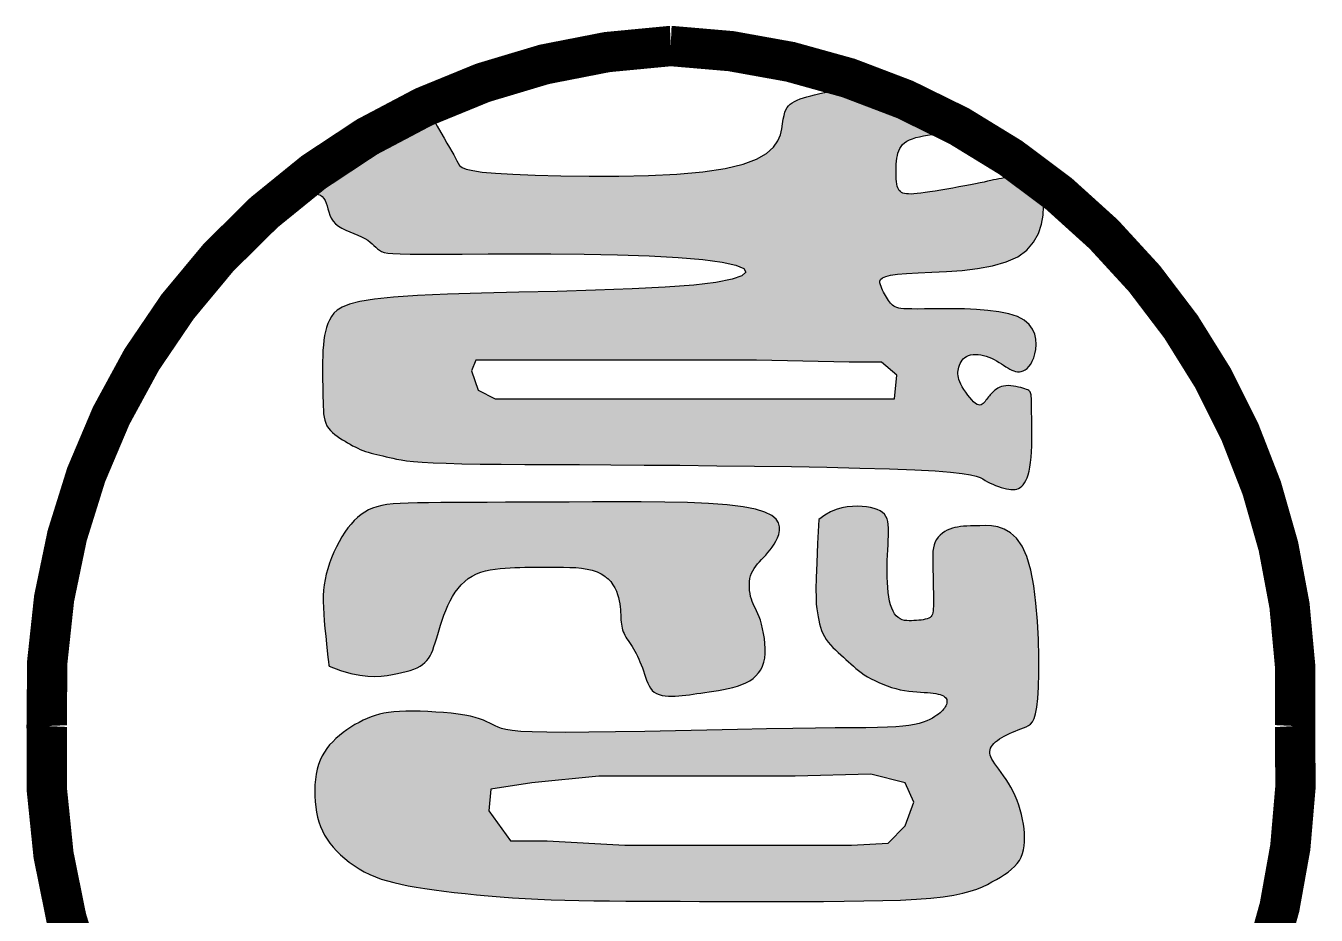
# Model space of a CAD drawing. Header units: millimetres. Extents: x 381 to 2337, y -50 to 586.
# Drawn here: x 989.25 to 996.06, y 2.46 to 7.16 of the extents above; entities that cross this region are included whole.
import ezdxf

# ---------------------------------------------------------------- set-up
doc = ezdxf.new("R2010")
doc.units = ezdxf.units.MM
doc.header["$LTSCALE"] = 10

# ---------------------------------------------------------------- blocks, each defined once
blk = doc.blocks.new('2')
h = blk.add_hatch(color=256)
h.paths.add_polyline_path([(0.3961, -1.1949), (0.3758, -1.214), (0.3235, -1.2324), (0.2387, -1.2491), (0.1209, -1.2635), (-0.0292, -1.2749), (-0.2048, -1.2837), (-0.3978, -1.2906), (-0.5999, -1.2962), (-0.8031, -1.3012), (-0.9992, -1.3062), (-1.1801, -1.3119), (-1.3376, -1.3188), (-1.4654, -1.3276), (-1.5655, -1.3382), (-1.6416, -1.3504), (-1.6973, -1.3641), (-1.7365, -1.379), (-1.7629, -1.395), (-1.7802, -1.4119), (-1.7923, -1.4295), (-1.8022, -1.4478), (-1.8107, -1.4668), (-1.8178, -1.4867), (-1.8237, -1.5078), (-1.8285, -1.5303), (-1.8322, -1.5542), (-1.8351, -1.5799), (-1.8372, -1.6075), (-1.8385, -1.637), (-1.8393, -1.6681), (-1.8395, -1.7001), (-1.8394, -1.7325), (-1.839, -1.7647), (-1.8384, -1.7961), (-1.8378, -1.8261), (-1.8372, -1.8542), (-1.8366, -1.8799), (-1.836, -1.9033), (-1.835, -1.9245), (-1.8334, -1.9438), (-1.8309, -1.9614), (-1.8274, -1.9775), (-1.8225, -1.9923), (-1.816, -2.006), (-1.8078, -2.0187), (-1.798, -2.0306), (-1.7869, -2.0417), (-1.7747, -2.0521), (-1.7617, -2.062), (-1.7482, -2.0712), (-1.7344, -2.08), (-1.7206, -2.0884), (-1.707, -2.0965), (-1.6935, -2.1042), (-1.6802, -2.1116), (-1.6669, -2.1185), (-1.6535, -2.1251), (-1.64, -2.1312), (-1.6263, -2.1368), (-1.6123, -2.142), (-1.5979, -2.1467), (-1.5832, -2.151), (-1.5681, -2.1549), (-1.5526, -2.1587), (-1.5367, -2.1623), (-1.5204, -2.166), (-1.5037, -2.1697), (-1.4865, -2.1736), (-1.4687, -2.1778), (-1.4487, -2.1821), (-1.4248, -2.1865), (-1.3952, -2.1908), (-1.3584, -2.1949), (-1.3124, -2.1987), (-1.2557, -2.202), (-1.1865, -2.2048), (-1.1033, -2.2069), (-1.0061, -2.2084), (-0.8951, -2.2096), (-0.7706, -2.2104), (-0.6326, -2.2111), (-0.4815, -2.2118), (-0.3175, -2.2126), (-0.1408, -2.2137), (0.0476, -2.2152), (0.2434, -2.2172), (0.4416, -2.2196), (0.6369, -2.2224), (0.8244, -2.2258), (0.9989, -2.2298), (1.1554, -2.2343), (1.2888, -2.2395), (1.3954, -2.2452), (1.4775, -2.2515), (1.5388, -2.2583), (1.5828, -2.2653), (1.6133, -2.2726), (1.634, -2.28), (1.6485, -2.2874), (1.6606, -2.2948), (1.6731, -2.302), (1.6866, -2.3089), (1.7008, -2.3154), (1.7153, -2.3215), (1.73, -2.327), (1.7445, -2.3319), (1.7587, -2.3361), (1.7722, -2.3394), (1.7849, -2.3419), (1.7967, -2.3433), (1.8077, -2.3437), (1.8181, -2.3428), (1.8278, -2.3407), (1.8369, -2.3373), (1.8455, -2.3323), (1.8537, -2.3258), (1.8616, -2.3177), (1.8689, -2.3078), (1.8758, -2.2959), (1.8822, -2.2818), (1.8879, -2.2653), (1.8929, -2.2464), (1.8971, -2.2248), (1.9005, -2.2003), (1.9031, -2.173), (1.9048, -2.1433), (1.906, -2.1123), (1.9066, -2.0805), (1.9068, -2.0488), (1.9067, -2.0181), (1.9064, -1.989), (1.9061, -1.9623), (1.9058, -1.9387), (1.9056, -1.9181), (1.9053, -1.9003), (1.905, -1.8849), (1.9047, -1.8718), (1.9042, -1.8607), (1.9035, -1.8514), (1.9026, -1.8436), (1.9014, -1.8371), (1.8998, -1.8317), (1.8975, -1.8271), (1.8944, -1.8233), (1.8903, -1.8199), (1.885, -1.8169), (1.8783, -1.814), (1.87, -1.811), (1.86, -1.8079), (1.8485, -1.8047), (1.836, -1.8016), (1.8228, -1.7988), (1.8092, -1.7966), (1.7955, -1.795), (1.7822, -1.7943), (1.7695, -1.7947), (1.7578, -1.7964), (1.747, -1.7991), (1.7371, -1.8028), (1.7281, -1.8073), (1.7198, -1.8124), (1.7122, -1.818), (1.7053, -1.824), (1.6989, -1.83), (1.693, -1.8362), (1.6876, -1.8422), (1.6825, -1.8483), (1.6777, -1.8543), (1.673, -1.8603), (1.6685, -1.8661), (1.664, -1.8719), (1.6595, -1.8776), (1.6548, -1.883), (1.6499, -1.888), (1.6447, -1.8922), (1.639, -1.8952), (1.6327, -1.8967), (1.6257, -1.8963), (1.6179, -1.8936), (1.6093, -1.8884), (1.5996, -1.8804), (1.5893, -1.87), (1.5787, -1.8578), (1.568, -1.8441), (1.5577, -1.8297), (1.548, -1.8149), (1.5392, -1.8004), (1.5319, -1.7866), (1.526, -1.774), (1.5217, -1.7624), (1.5188, -1.7518), (1.5171, -1.7418), (1.5165, -1.7324), (1.5168, -1.7232), (1.5179, -1.7142), (1.5196, -1.7051), (1.5219, -1.6959), (1.5249, -1.6866), (1.5285, -1.6774), (1.533, -1.6685), (1.5385, -1.6601), (1.545, -1.6525), (1.5527, -1.6457), (1.5617, -1.64), (1.5721, -1.6355), (1.5836, -1.6323), (1.5961, -1.6304), (1.6094, -1.6296), (1.6233, -1.6301), (1.6375, -1.6318), (1.6519, -1.6346), (1.6663, -1.6386), (1.6804, -1.6437), (1.6943, -1.6498), (1.7078, -1.6566), (1.7209, -1.6639), (1.7337, -1.6715), (1.7461, -1.6793), (1.758, -1.6869), (1.7695, -1.6943), (1.7805, -1.7011), (1.791, -1.7073), (1.8012, -1.7126), (1.8112, -1.7169), (1.8211, -1.7199), (1.831, -1.7216), (1.8409, -1.7217), (1.851, -1.7201), (1.8612, -1.7166), (1.8716, -1.711), (1.8817, -1.7032), (1.8915, -1.6931), (1.9008, -1.6805), (1.9092, -1.6653), (1.9167, -1.6473), (1.9229, -1.6264), (1.9277, -1.6026), (1.9299, -1.5768), (1.9286, -1.5497), (1.9226, -1.5224), (1.9109, -1.4958), (1.8924, -1.4708), (1.866, -1.4484), (1.8306, -1.4296), (1.7857, -1.4149), (1.7331, -1.4041), (1.675, -1.3966), (1.6137, -1.3919), (1.5515, -1.3893), (1.4907, -1.3883), (1.4336, -1.3884), (1.3825, -1.3888), (1.3391, -1.3893), (1.3032, -1.3895), (1.2737, -1.3894), (1.2499, -1.389), (1.2309, -1.3881), (1.2158, -1.3867), (1.2037, -1.3847), (1.1937, -1.382), (1.1852, -1.3786), (1.1777, -1.3745), (1.1711, -1.3696), (1.1652, -1.3641), (1.1598, -1.3579), (1.1548, -1.3511), (1.1498, -1.3438), (1.1449, -1.3359), (1.1397, -1.3275), (1.1343, -1.3187), (1.129, -1.3095), (1.1238, -1.3001), (1.1189, -1.2905), (1.1143, -1.2807), (1.1102, -1.2709), (1.1068, -1.2612), (1.1044, -1.2516), (1.1044, -1.2423), (1.1084, -1.2335), (1.118, -1.2252), (1.1349, -1.2178), (1.1607, -1.2112), (1.1969, -1.2057), (1.2453, -1.2015), (1.3066, -1.1984), (1.3782, -1.1955), (1.4567, -1.1916), (1.5386, -1.1854), (1.6206, -1.1757), (1.6991, -1.1612), (1.7707, -1.1408), (1.832, -1.1132), (1.8803, -1.0778), (1.9164, -1.0361), (1.9418, -0.9901), (1.9579, -0.9419), (1.9662, -0.8935), (1.9683, -0.8471), (1.9656, -0.8047), (1.9596, -0.7684), (1.9516, -0.7398), (1.9421, -0.7182), (1.9311, -0.7029), (1.919, -0.6927), (1.906, -0.6868), (1.8922, -0.684), (1.8779, -0.6835), (1.8632, -0.6843), (1.8484, -0.6854), (1.8335, -0.6868), (1.8186, -0.6884), (1.8038, -0.6902), (1.7891, -0.6922), (1.7746, -0.6944), (1.7603, -0.6967), (1.7464, -0.6992), (1.7328, -0.7018), (1.7191, -0.7046), (1.7048, -0.7076), (1.6895, -0.7109), (1.6728, -0.7145), (1.6542, -0.7185), (1.6331, -0.7229), (1.6093, -0.7277), (1.5823, -0.733), (1.5528, -0.7387), (1.5216, -0.7445), (1.4894, -0.7504), (1.4572, -0.7562), (1.4256, -0.7617), (1.3954, -0.7667), (1.3675, -0.7711), (1.3426, -0.7748), (1.3204, -0.7778), (1.3009, -0.7799), (1.2837, -0.7813), (1.2687, -0.782), (1.2556, -0.7818), (1.2443, -0.7809), (1.2345, -0.7793), (1.2259, -0.7769), (1.2186, -0.7735), (1.2123, -0.7692), (1.207, -0.7638), (1.2026, -0.7572), (1.199, -0.7493), (1.196, -0.74), (1.1937, -0.7291), (1.192, -0.7166), (1.1907, -0.7027), (1.1898, -0.6878), (1.1895, -0.6722), (1.1896, -0.6561), (1.1901, -0.6399), (1.191, -0.6238), (1.1924, -0.6082), (1.1941, -0.5933), (1.1965, -0.5792), (1.1996, -0.5659), (1.2038, -0.5534), (1.2091, -0.5417), (1.2159, -0.5309), (1.2243, -0.5209), (1.2345, -0.5118), (1.2467, -0.5036), (1.2608, -0.4963), (1.2767, -0.4897), (1.2942, -0.484), (1.3133, -0.479), (1.3338, -0.4748), (1.3555, -0.4713), (1.3784, -0.4684), (1.4023, -0.4662), (1.4273, -0.4649), (1.4533, -0.4646), (1.4804, -0.4655), (1.5086, -0.4679), (1.5379, -0.472), (1.5682, -0.478), (1.5998, -0.4861), (1.6326, -0.4965), (1.6675, -0.5097), (1.6797, -0.515, 0.049389), (1.0725, -0.2161), (1.0507, -0.2182), (1.0097, -0.2212), (0.9721, -0.2242), (0.9378, -0.2274), (0.9064, -0.231), (0.8776, -0.2348), (0.8511, -0.2389), (0.8263, -0.2432), (0.803, -0.2477), (0.7808, -0.2525), (0.7594, -0.2575), (0.7389, -0.2627), (0.7193, -0.2681), (0.7009, -0.2739), (0.6838, -0.2799), (0.6682, -0.2862), (0.6541, -0.2929), (0.6417, -0.2999), (0.6311, -0.3073), (0.6222, -0.3156), (0.6147, -0.3252), (0.6084, -0.3366), (0.603, -0.3504), (0.5984, -0.367), (0.5943, -0.3869), (0.5905, -0.4107), (0.5863, -0.4384), (0.5789, -0.4692), (0.5651, -0.5017), (0.5417, -0.5348), (0.5055, -0.5671), (0.4533, -0.5975), (0.3817, -0.6246), (0.2876, -0.6472), (0.1694, -0.6644), (0.0319, -0.6764), (-0.1183, -0.684), (-0.2748, -0.6878), (-0.4311, -0.6884), (-0.5807, -0.6865), (-0.7171, -0.6828), (-0.8338, -0.6778), (-0.926, -0.6721), (-0.9954, -0.6657), (-1.0457, -0.6586), (-1.0802, -0.6505), (-1.1024, -0.6413), (-1.1158, -0.6311), (-1.1238, -0.6195), (-1.13, -0.6065), (-1.1371, -0.592), (-1.1459, -0.5757), (-1.1564, -0.5574), (-1.1685, -0.5366), (-1.1823, -0.5132), (-1.1978, -0.4869), (-1.2151, -0.4573), (-1.2342, -0.4243), (-1.2548, -0.3874), (-1.2759, -0.3463), (-1.2896, -0.315, 0.081102), (-2.2134, -0.9395), (-2.1683, -0.913), (-2.1176, -0.8834), (-2.0737, -0.8581), (-2.0359, -0.837), (-2.0033, -0.8198), (-1.9752, -0.806), (-1.9508, -0.7955), (-1.9291, -0.788), (-1.9097, -0.7831), (-1.8922, -0.7808), (-1.8766, -0.7811), (-1.8629, -0.7837), (-1.8509, -0.7886), (-1.8407, -0.7957), (-1.8321, -0.805), (-1.8252, -0.8164), (-1.8197, -0.8296), (-1.8151, -0.8444), (-1.8108, -0.8602), (-1.8061, -0.8766), (-1.8005, -0.8931), (-1.7932, -0.9093), (-1.7837, -0.9248), (-1.7713, -0.939), (-1.7557, -0.9517), (-1.7374, -0.9629), (-1.7171, -0.9731), (-1.6958, -0.9824), (-1.6742, -0.9911), (-1.6531, -0.9996), (-1.6334, -1.008), (-1.6158, -1.0168), (-1.6009, -1.026), (-1.5883, -1.0355), (-1.5775, -1.0451), (-1.5677, -1.0545), (-1.5585, -1.0635), (-1.5491, -1.0719), (-1.539, -1.0793), (-1.5275, -1.0856), (-1.5137, -1.0905), (-1.4948, -1.0942), (-1.4678, -1.0968), (-1.4295, -1.0985), (-1.377, -1.0994), (-1.3071, -1.0996), (-1.2167, -1.0995), (-1.1027, -1.099), (-0.9638, -1.0985), (-0.8052, -1.0982), (-0.6339, -1.0987), (-0.4569, -1.1003), (-0.2812, -1.1036), (-0.1137, -1.1089), (0.0386, -1.1167), (0.1687, -1.1274), (0.2707, -1.1413), (0.343, -1.1577), (0.385, -1.1759)])
h.paths.add_polyline_path([(0.9422, -1.6704), (1.1132, -1.6704), (1.193, -1.7388), (1.1816, -1.8641), (0.4293, -1.8641), (-0.5623, -1.8641), (-0.927, -1.8641), (-1.0182, -1.8186), (-1.0524, -1.716), (-1.0296, -1.659), (-0.7219, -1.659), (-0.0038, -1.659), (0.4521, -1.659)], flags=16)
h = blk.add_hatch(color=256)
h.paths.add_polyline_path([(1.4944, -4.4863), (1.5417, -4.4765), (1.5819, -4.4658), (1.6162, -4.4542), (1.6459, -4.442), (1.6722, -4.4294), (1.6964, -4.4166), (1.7194, -4.4038), (1.7414, -4.3908), (1.7621, -4.3776), (1.7814, -4.3639), (1.7991, -4.3497), (1.815, -4.3349), (1.8289, -4.3193), (1.8408, -4.3027), (1.8503, -4.2851), (1.8577, -4.2664), (1.8631, -4.2468), (1.8666, -4.2262), (1.8685, -4.2048), (1.8688, -4.1825), (1.8677, -4.1594), (1.8655, -4.1355), (1.8621, -4.111), (1.8576, -4.086), (1.8521, -4.0607), (1.8455, -4.0354), (1.8378, -4.0102), (1.8291, -3.9855), (1.8193, -3.9613), (1.8085, -3.938), (1.7966, -3.9158), (1.784, -3.8946), (1.771, -3.8746), (1.7579, -3.8557), (1.7451, -3.8379), (1.7228, -3.8076), (1.701, -3.7768), (1.6832, -3.7399), (1.6877, -3.7061), (1.7171, -3.6722), (1.7591, -3.6458), (1.7992, -3.6275), (1.8495, -3.6076), (1.8635, -3.6019), (1.8768, -3.5962), (1.8891, -3.5902), (1.9003, -3.5822), (1.9103, -3.5705), (1.9191, -3.553), (1.9267, -3.5278), (1.9329, -3.4931), (1.9379, -3.4469), (1.9414, -3.3873), (1.9435, -3.3133), (1.9437, -3.228), (1.9416, -3.1353), (1.9367, -3.039), (1.9286, -2.9432), (1.9169, -2.8518), (1.901, -2.7687), (1.8806, -2.6979), (1.8555, -2.6423), (1.8265, -2.6008), (1.7947, -2.5714), (1.7612, -2.5521), (1.7271, -2.5408), (1.6934, -2.5355), (1.6613, -2.5341), (1.6318, -2.5345), (1.6058, -2.5352), (1.5831, -2.5358), (1.5631, -2.5366), (1.5454, -2.5376), (1.5294, -2.5391), (1.5148, -2.5412), (1.5009, -2.5441), (1.4874, -2.5478), (1.4738, -2.5527), (1.4603, -2.5586), (1.4472, -2.5657), (1.4347, -2.574), (1.4231, -2.5835), (1.4126, -2.5943), (1.4036, -2.6065), (1.3962, -2.62), (1.3908, -2.635), (1.387, -2.6512), (1.3846, -2.6688), (1.3834, -2.6874), (1.3831, -2.7072), (1.3834, -2.7279), (1.3841, -2.7495), (1.3852, -2.7839), (1.3861, -2.8289), (1.3866, -2.8744), (1.3868, -2.9278), (1.3867, -2.978), (1.3818, -3.0154), (1.3427, -3.0303), (1.2891, -3.0364), (1.2436, -3.0367), (1.2028, -3.0262), (1.1736, -2.989), (1.1581, -2.9437), (1.1494, -2.8996), (1.1443, -2.8492), (1.1424, -2.793), (1.143, -2.7346), (1.1451, -2.6779), (1.1474, -2.6352), (1.1488, -2.6105), (1.1499, -2.5875), (1.1505, -2.5662), (1.1502, -2.5467), (1.1489, -2.5288), (1.1463, -2.5126), (1.1421, -2.4981), (1.136, -2.4852), (1.1278, -2.4739), (1.1175, -2.4641), (1.105, -2.4557), (1.0905, -2.4487), (1.0739, -2.443), (1.0552, -2.4386), (1.0344, -2.4352), (1.0116, -2.4329), (0.9867, -2.4318), (0.9602, -2.4322), (0.9322, -2.4348), (0.9032, -2.4402), (0.8734, -2.449), (0.8431, -2.4619), (0.8128, -2.4795), (0.7826, -2.5023), (0.7754, -2.6292), (0.7705, -2.7303), (0.7677, -2.8092), (0.7666, -2.8694), (0.767, -2.9145), (0.7686, -2.9481), (0.7711, -2.9738), (0.7741, -2.9951), (0.7775, -3.015), (0.7812, -3.0341), (0.7856, -3.0525), (0.7906, -3.0702), (0.7965, -3.0873), (0.8033, -3.1037), (0.8114, -3.1195), (0.8206, -3.1347), (0.8313, -3.1494), (0.8431, -3.1636), (0.8559, -3.1773), (0.8693, -3.1907), (0.8832, -3.2037), (0.8948, -3.2142), (0.9282, -3.2438), (0.9515, -3.2649), (0.9645, -3.2766), (0.9778, -3.288), (0.9917, -3.2993), (1.0063, -3.3105), (1.022, -3.3214), (1.0391, -3.3322), (1.0577, -3.3428), (1.0776, -3.353), (1.0986, -3.3628), (1.1205, -3.3721), (1.1431, -3.3806), (1.166, -3.3883), (1.189, -3.395), (1.212, -3.4006), (1.2346, -3.405), (1.2567, -3.4083), (1.2782, -3.4108), (1.2989, -3.4127), (1.3149, -3.4138), (1.3757, -3.4177), (1.4207, -3.4243), (1.4583, -3.4421), (1.4581, -3.4807), (1.4319, -3.517), (1.3934, -3.5443), (1.3514, -3.5666), (1.2998, -3.5826), (1.2428, -3.5929), (1.1878, -3.5973), (1.1441, -3.5993), (1.0921, -3.6006), (1.0301, -3.6014), (0.9561, -3.6021), (0.8684, -3.6028), (0.7649, -3.6039), (0.644, -3.6057), (0.5048, -3.6082), (0.3517, -3.6113), (0.1901, -3.6148), (0.0254, -3.6183), (-0.1369, -3.6215), (-0.2913, -3.6241), (-0.4324, -3.6259), (-0.5547, -3.6266), (-0.6542, -3.6259), (-0.7326, -3.6239), (-0.7927, -3.6208), (-0.8574, -3.6148), (-0.903, -3.6037), (-0.927, -3.5924), (-0.9414, -3.5851), (-0.9563, -3.5776), (-0.9723, -3.57), (-0.99, -3.5625), (-1.0099, -3.5551), (-1.0326, -3.548), (-1.0586, -3.5414), (-1.0885, -3.5354), (-1.1226, -3.5301), (-1.1602, -3.5255), (-1.2001, -3.5216), (-1.2414, -3.5186), (-1.2831, -3.5163), (-1.3241, -3.5148), (-1.3635, -3.5142), (-1.4001, -3.5145), (-1.4332, -3.5157), (-1.4631, -3.5178), (-1.4903, -3.5209), (-1.5152, -3.525), (-1.5385, -3.5301), (-1.5606, -3.5364), (-1.582, -3.5439), (-1.6033, -3.5525), (-1.6248, -3.5624), (-1.6465, -3.5734), (-1.6681, -3.5855), (-1.6895, -3.5986), (-1.7105, -3.6125), (-1.7307, -3.6273), (-1.7502, -3.6428), (-1.7686, -3.6589), (-1.7858, -3.6755), (-1.8017, -3.6929), (-1.8162, -3.7111), (-1.8294, -3.7303), (-1.8411, -3.7507), (-1.8514, -3.7724), (-1.8602, -3.7955), (-1.8674, -3.8203), (-1.873, -3.8467), (-1.8771, -3.8746), (-1.8796, -3.9034), (-1.8807, -3.9328), (-1.8803, -3.9624), (-1.8786, -3.9917), (-1.8755, -4.0205), (-1.8712, -4.0482), (-1.8656, -4.0746), (-1.8586, -4.0997), (-1.8502, -4.1237), (-1.8403, -4.1467), (-1.8288, -4.1689), (-1.8156, -4.1905), (-1.8006, -4.2116), (-1.7838, -4.2324), (-1.765, -4.2529), (-1.7444, -4.2731), (-1.7221, -4.2928), (-1.6983, -4.3117), (-1.673, -4.3297), (-1.6465, -4.3467), (-1.6188, -4.3624), (-1.59, -4.3767), (-1.5603, -4.3895), (-1.5294, -4.4009), (-1.4969, -4.411), (-1.4625, -4.4202), (-1.4259, -4.4285), (-1.3867, -4.4363), (-1.3447, -4.4437), (-1.2994, -4.4508), (-1.2506, -4.4579), (-1.1986, -4.4649), (-1.1437, -4.4718), (-1.0861, -4.4783), (-1.0263, -4.4846), (-0.9644, -4.4903), (-0.9008, -4.4956), (-0.8359, -4.5002), (-0.7697, -4.5041), (-0.702, -4.5074), (-0.6323, -4.5101), (-0.5602, -4.5123), (-0.4851, -4.514), (-0.4066, -4.5154), (-0.3242, -4.5165), (-0.2375, -4.5173), (-0.1461, -4.5179), (-0.0504, -4.5184), (0.049, -4.5187), (0.1517, -4.5189), (0.2572, -4.5191), (0.3649, -4.5191), (0.4744, -4.5192), (0.5851, -4.5192), (0.6963, -4.5191), (0.8068, -4.5189), (0.9152, -4.5183), (1.0199, -4.517), (1.1195, -4.515), (1.2126, -4.512), (1.2977, -4.5077), (1.3734, -4.5021), (1.4387, -4.4949)])
h.paths.add_polyline_path([(1.2386, -4.1204), (1.1474, -4.2115), (0.9536, -4.2229), (0.3495, -4.2229), (-0.2432, -4.2229), (-0.6535, -4.2001), (-0.8473, -4.2001), (-0.9612, -4.0406), (-0.9498, -3.9266), (-0.7333, -3.8925), (-0.3799, -3.8583), (0.6573, -3.8583), (1.0562, -3.8469), (1.2386, -3.8925), (1.2842, -3.995)], flags=16)
blk.add_hatch(color=256).paths.add_polyline_path([(0.4901, -2.7017), (0.5016, -2.6893), (0.5133, -2.6763), (0.5247, -2.6625), (0.5357, -2.648), (0.546, -2.6326), (0.5553, -2.6162), (0.5633, -2.5987), (0.5699, -2.5801), (0.5743, -2.5604), (0.575, -2.5399), (0.5697, -2.5193), (0.5563, -2.4992), (0.533, -2.48), (0.4975, -2.4623), (0.4478, -2.4468), (0.3818, -2.4339), (0.2984, -2.424), (0.1997, -2.4169), (0.0889, -2.4122), (-0.0309, -2.4094), (-0.1565, -2.4082), (-0.285, -2.408), (-0.413, -2.4085), (-0.5376, -2.4092), (-0.6561, -2.4098), (-0.7677, -2.4103), (-0.8723, -2.4107), (-0.9696, -2.4111), (-1.0592, -2.4115), (-1.1411, -2.4119), (-1.2149, -2.4124), (-1.2804, -2.413), (-1.3375, -2.4138), (-1.387, -2.415), (-1.4298, -2.4168), (-1.4668, -2.4194), (-1.4989, -2.423), (-1.527, -2.4277), (-1.552, -2.4338), (-1.5748, -2.4415), (-1.5963, -2.4509), (-1.6166, -2.4622), (-1.636, -2.4752), (-1.6544, -2.4902), (-1.672, -2.5069), (-1.6889, -2.5256), (-1.7052, -2.5462), (-1.7211, -2.5687), (-1.7366, -2.5932), (-1.7515, -2.6192), (-1.7657, -2.6466), (-1.779, -2.6748), (-1.7913, -2.7038), (-1.8023, -2.733), (-1.8119, -2.7621), (-1.8199, -2.7909), (-1.8261, -2.8191), (-1.8307, -2.8471), (-1.8338, -2.8754), (-1.8354, -2.9044), (-1.8358, -2.9347), (-1.835, -2.9667), (-1.8331, -3.0009), (-1.8303, -3.0378), (-1.8268, -3.0776), (-1.8227, -3.1185), (-1.8185, -3.1586), (-1.8143, -3.1959), (-1.8105, -3.2284), (-1.8075, -3.2542), (-1.8054, -3.271), (-1.8047, -3.2771), (-1.7442, -3.2992), (-1.6905, -3.3147), (-1.6428, -3.3245), (-1.6005, -3.3296), (-1.5628, -3.3309), (-1.529, -3.3292), (-1.4984, -3.3255), (-1.4703, -3.3208), (-1.4442, -3.3157), (-1.4198, -3.3104), (-1.3972, -3.3046), (-1.3763, -3.2985), (-1.3573, -3.2918), (-1.34, -3.2845), (-1.3245, -3.2765), (-1.3108, -3.2676), (-1.2988, -3.2579), (-1.2884, -3.2472), (-1.2792, -3.2352), (-1.2711, -3.222), (-1.2638, -3.2074), (-1.2571, -3.1912), (-1.2507, -3.1734), (-1.2443, -3.1537), (-1.2392, -3.1368), (-1.214, -3.0513), (-1.1882, -2.9774), (-1.1532, -2.9059), (-1.107, -2.8437), (-1.0503, -2.7985), (-0.9825, -2.7726), (-0.9075, -2.7604), (-0.8259, -2.7553), (-0.7479, -2.7533), (-0.6649, -2.7529), (-0.5764, -2.753), (-0.4955, -2.7553), (-0.4096, -2.7682), (-0.3378, -2.8019), (-0.2902, -2.8669), (-0.2687, -2.9393), (-0.2654, -2.9918), (-0.2647, -3.0057), (-0.2641, -3.0188), (-0.2633, -3.0313), (-0.2622, -3.0431), (-0.2608, -3.0544), (-0.2591, -3.0651), (-0.2569, -3.0754), (-0.2542, -3.0853), (-0.2509, -3.0949), (-0.247, -3.1043), (-0.2424, -3.1135), (-0.2371, -3.1226), (-0.2313, -3.1319), (-0.231, -3.1325), (-0.1911, -3.1924), (-0.1558, -3.2681), (-0.1322, -3.3377), (-0.1277, -3.3505), (-0.1216, -3.3657), (-0.1148, -3.3799), (-0.107, -3.3929), (-0.0979, -3.4043), (-0.0874, -3.4139), (-0.0751, -3.4214), (-0.0613, -3.427), (-0.0462, -3.4309), (-0.0299, -3.4333), (-0.0128, -3.4345), (0.005, -3.4347), (0.0233, -3.4341), (0.0418, -3.4329), (0.0603, -3.4313), (0.079, -3.4293), (0.098, -3.4271), (0.1175, -3.4245), (0.1376, -3.4217), (0.1585, -3.4187), (0.1803, -3.4154), (0.2033, -3.412), (0.2273, -3.4083), (0.2522, -3.4043), (0.2776, -3.3998), (0.303, -3.3946), (0.328, -3.3887), (0.3523, -3.3818), (0.3754, -3.3738), (0.397, -3.3645), (0.4167, -3.3538), (0.4344, -3.3416), (0.45, -3.3279), (0.4635, -3.3125), (0.4749, -3.2954), (0.4841, -3.2766), (0.4911, -3.256), (0.4958, -3.2334), (0.4982, -3.2091), (0.4986, -3.1833), (0.4973, -3.1568), (0.4944, -3.1302), (0.4902, -3.104), (0.4851, -3.0788), (0.4793, -3.0553), (0.473, -3.034), (0.4665, -3.0154), (0.46, -2.9992), (0.4535, -2.9847), (0.4471, -2.9716), (0.4259, -2.9285), (0.4115, -2.8589), (0.4222, -2.7849), (0.4563, -2.7375)])
at = {"const_width": 0.2134}
blk.add_lwpolyline([(0, 0, 0.412155), (-3.2963, -3.5927, 0.411586), (0.0144, -7.2437, 0.414378), (3.297, -3.5927, 0.416569), (0, 0, -0.93726)], format="xyb", dxfattribs=at)
for points in [[(-1.3003, -0.2878), (-1.2959, -0.3005), (-1.2759, -0.3463), (-1.2548, -0.3874), (-1.2342, -0.4243), (-1.2151, -0.4573), (-1.1978, -0.4869), (-1.1823, -0.5132), (-1.1685, -0.5366), (-1.1564, -0.5574), (-1.1459, -0.5757), (-1.1371, -0.592), (-1.13, -0.6065), (-1.1238, -0.6195), (-1.1158, -0.6311), (-1.1024, -0.6413), (-1.0802, -0.6505), (-1.0457, -0.6586), (-0.9954, -0.6657), (-0.926, -0.6721), (-0.8338, -0.6778), (-0.7171, -0.6828), (-0.5807, -0.6865), (-0.4311, -0.6884), (-0.2748, -0.6878), (-0.1183, -0.684), (0.0319, -0.6764), (0.1694, -0.6644), (0.2876, -0.6472), (0.3817, -0.6246), (0.4533, -0.5975), (0.5055, -0.5671), (0.5417, -0.5348), (0.5651, -0.5017), (0.5789, -0.4692), (0.5863, -0.4384), (0.5905, -0.4107), (0.5943, -0.3869), (0.5984, -0.367), (0.603, -0.3504), (0.6084, -0.3366), (0.6147, -0.3252), (0.6222, -0.3156), (0.6311, -0.3073), (0.6417, -0.2999), (0.6541, -0.2929), (0.6682, -0.2862), (0.6838, -0.2799), (0.7009, -0.2739), (0.7193, -0.2681), (0.7389, -0.2627), (0.7594, -0.2575), (0.7808, -0.2525), (0.803, -0.2477), (0.8263, -0.2432), (0.8511, -0.2389), (0.8776, -0.2348), (0.9064, -0.231), (0.9378, -0.2274), (0.9721, -0.2242), (1.0097, -0.2212), (1.0507, -0.2182), (1.0935, -0.2141), (1.1363, -0.2074), (1.1417, -0.206)], [(-2.2267, -0.9473), (-2.1683, -0.913), (-2.1176, -0.8834), (-2.0737, -0.8581), (-2.0359, -0.837), (-2.0033, -0.8198), (-1.9752, -0.806), (-1.9508, -0.7955), (-1.9291, -0.788), (-1.9097, -0.7831), (-1.8922, -0.7808), (-1.8766, -0.7811), (-1.8629, -0.7837), (-1.8509, -0.7886), (-1.8407, -0.7957), (-1.8321, -0.805), (-1.8252, -0.8164), (-1.8197, -0.8296), (-1.8151, -0.8444), (-1.8108, -0.8602), (-1.8061, -0.8766), (-1.8005, -0.8931), (-1.7932, -0.9093), (-1.7837, -0.9248), (-1.7713, -0.939), (-1.7557, -0.9517), (-1.7374, -0.9629), (-1.7171, -0.9731), (-1.6958, -0.9824), (-1.6742, -0.9911), (-1.6531, -0.9996), (-1.6334, -1.008), (-1.6158, -1.0168), (-1.6009, -1.026), (-1.5883, -1.0355), (-1.5775, -1.0451), (-1.5677, -1.0545), (-1.5585, -1.0635), (-1.5491, -1.0719), (-1.539, -1.0793), (-1.5275, -1.0856), (-1.5137, -1.0905), (-1.4948, -1.0942), (-1.4678, -1.0968), (-1.4295, -1.0985), (-1.377, -1.0994), (-1.3071, -1.0996), (-1.2167, -1.0995), (-1.1027, -1.099), (-0.9638, -1.0985), (-0.8052, -1.0982), (-0.6339, -1.0987), (-0.4569, -1.1003), (-0.2812, -1.1036), (-0.1137, -1.1089), (0.0386, -1.1167), (0.1687, -1.1274), (0.2707, -1.1413), (0.343, -1.1577), (0.385, -1.1759), (0.3961, -1.1949), (0.3758, -1.214), (0.3235, -1.2324), (0.2387, -1.2491), (0.1209, -1.2635), (-0.0292, -1.2749), (-0.2048, -1.2837), (-0.3978, -1.2906), (-0.5999, -1.2962), (-0.8031, -1.3012), (-0.9992, -1.3062), (-1.1801, -1.3119), (-1.3376, -1.3188), (-1.4654, -1.3276), (-1.5655, -1.3382), (-1.6416, -1.3504), (-1.6973, -1.3641), (-1.7365, -1.379), (-1.7629, -1.395), (-1.7802, -1.4119), (-1.7923, -1.4295), (-1.8022, -1.4478), (-1.8107, -1.4668), (-1.8178, -1.4867), (-1.8237, -1.5078), (-1.8285, -1.5303), (-1.8322, -1.5542), (-1.8351, -1.5799), (-1.8372, -1.6075), (-1.8385, -1.637), (-1.8393, -1.6681), (-1.8395, -1.7001), (-1.8394, -1.7325), (-1.839, -1.7647), (-1.8384, -1.7961), (-1.8378, -1.8261), (-1.8372, -1.8542), (-1.8366, -1.8799), (-1.836, -1.9033), (-1.835, -1.9245), (-1.8334, -1.9438), (-1.8309, -1.9614), (-1.8274, -1.9775), (-1.8225, -1.9923), (-1.816, -2.006), (-1.8078, -2.0187), (-1.798, -2.0306), (-1.7869, -2.0417), (-1.7747, -2.0521), (-1.7617, -2.062), (-1.7482, -2.0712), (-1.7344, -2.08), (-1.7206, -2.0884), (-1.707, -2.0965), (-1.6935, -2.1042), (-1.6802, -2.1116), (-1.6669, -2.1185), (-1.6535, -2.1251), (-1.64, -2.1312), (-1.6263, -2.1368), (-1.6123, -2.142), (-1.5979, -2.1467), (-1.5832, -2.151), (-1.5681, -2.1549), (-1.5526, -2.1587), (-1.5367, -2.1623), (-1.5204, -2.166), (-1.5037, -2.1697), (-1.4865, -2.1736), (-1.4687, -2.1778), (-1.4487, -2.1821), (-1.4248, -2.1865), (-1.3952, -2.1908), (-1.3584, -2.1949), (-1.3124, -2.1987), (-1.2557, -2.202), (-1.1865, -2.2048), (-1.1033, -2.2069), (-1.0061, -2.2084), (-0.8951, -2.2096), (-0.7706, -2.2104), (-0.6326, -2.2111), (-0.4815, -2.2118), (-0.3175, -2.2126), (-0.1408, -2.2137), (0.0476, -2.2152), (0.2434, -2.2172), (0.4416, -2.2196), (0.6369, -2.2224), (0.8244, -2.2258), (0.9989, -2.2298), (1.1554, -2.2343), (1.2888, -2.2395), (1.3954, -2.2452), (1.4775, -2.2515), (1.5388, -2.2583), (1.5828, -2.2653), (1.6133, -2.2726), (1.634, -2.28), (1.6485, -2.2874), (1.6606, -2.2948), (1.6731, -2.302), (1.6866, -2.3089), (1.7008, -2.3154), (1.7153, -2.3215), (1.73, -2.327), (1.7445, -2.3319), (1.7587, -2.3361), (1.7722, -2.3394), (1.7849, -2.3419), (1.7967, -2.3433), (1.8077, -2.3437), (1.8181, -2.3428), (1.8278, -2.3407), (1.8369, -2.3373), (1.8455, -2.3323), (1.8537, -2.3258), (1.8616, -2.3177), (1.8689, -2.3078), (1.8758, -2.2959), (1.8822, -2.2818), (1.8879, -2.2653), (1.8929, -2.2464), (1.8971, -2.2248), (1.9005, -2.2003), (1.9031, -2.173), (1.9048, -2.1433), (1.906, -2.1123), (1.9066, -2.0805), (1.9068, -2.0488), (1.9067, -2.0181), (1.9064, -1.989), (1.9061, -1.9623), (1.9058, -1.9387), (1.9056, -1.9181), (1.9053, -1.9003), (1.905, -1.8849), (1.9047, -1.8718), (1.9042, -1.8607), (1.9035, -1.8514), (1.9026, -1.8436), (1.9014, -1.8371), (1.8998, -1.8317), (1.8975, -1.8271), (1.8944, -1.8233), (1.8903, -1.8199), (1.885, -1.8169), (1.8783, -1.814), (1.87, -1.811), (1.86, -1.8079), (1.8485, -1.8047), (1.836, -1.8016), (1.8228, -1.7988), (1.8092, -1.7966), (1.7955, -1.795), (1.7822, -1.7943), (1.7695, -1.7947), (1.7578, -1.7964), (1.747, -1.7991), (1.7371, -1.8028), (1.7281, -1.8073), (1.7198, -1.8124), (1.7122, -1.818), (1.7053, -1.824), (1.6989, -1.83), (1.693, -1.8362), (1.6876, -1.8422), (1.6825, -1.8483), (1.6777, -1.8543), (1.673, -1.8603), (1.6685, -1.8661), (1.664, -1.8719), (1.6595, -1.8776), (1.6548, -1.883), (1.6499, -1.888), (1.6447, -1.8922), (1.639, -1.8952), (1.6327, -1.8967), (1.6257, -1.8963), (1.6179, -1.8936), (1.6093, -1.8884), (1.5996, -1.8804), (1.5893, -1.87), (1.5787, -1.8578), (1.568, -1.8441), (1.5577, -1.8297), (1.548, -1.8149), (1.5392, -1.8004), (1.5319, -1.7866), (1.526, -1.774), (1.5217, -1.7624), (1.5188, -1.7518), (1.5171, -1.7418), (1.5165, -1.7324), (1.5168, -1.7232), (1.5179, -1.7142), (1.5196, -1.7051), (1.5219, -1.6959), (1.5249, -1.6866), (1.5285, -1.6774), (1.533, -1.6685), (1.5385, -1.6601), (1.545, -1.6525), (1.5527, -1.6457), (1.5617, -1.64), (1.5721, -1.6355), (1.5836, -1.6323), (1.5961, -1.6304), (1.6094, -1.6296), (1.6233, -1.6301), (1.6375, -1.6318), (1.6519, -1.6346), (1.6663, -1.6386), (1.6804, -1.6437), (1.6943, -1.6498), (1.7078, -1.6566), (1.7209, -1.6639), (1.7337, -1.6715), (1.7461, -1.6793), (1.758, -1.6869), (1.7695, -1.6943), (1.7805, -1.7011), (1.791, -1.7073), (1.8012, -1.7126), (1.8112, -1.7169), (1.8211, -1.7199), (1.831, -1.7216), (1.8409, -1.7217), (1.851, -1.7201), (1.8612, -1.7166), (1.8716, -1.711), (1.8817, -1.7032), (1.8915, -1.6931), (1.9008, -1.6805), (1.9092, -1.6653), (1.9167, -1.6473), (1.9229, -1.6264), (1.9277, -1.6026), (1.9299, -1.5768), (1.9286, -1.5497), (1.9226, -1.5224), (1.9109, -1.4958), (1.8924, -1.4708), (1.866, -1.4484), (1.8306, -1.4296), (1.7857, -1.4149), (1.7331, -1.4041), (1.675, -1.3966), (1.6137, -1.3919), (1.5515, -1.3893), (1.4907, -1.3883), (1.4336, -1.3884), (1.3825, -1.3888), (1.3391, -1.3893), (1.3032, -1.3895), (1.2737, -1.3894), (1.2499, -1.389), (1.2309, -1.3881), (1.2158, -1.3867), (1.2037, -1.3847), (1.1937, -1.382), (1.1852, -1.3786), (1.1777, -1.3745), (1.1711, -1.3696), (1.1652, -1.3641), (1.1598, -1.3579), (1.1548, -1.3511), (1.1498, -1.3438), (1.1449, -1.3359), (1.1397, -1.3275), (1.1343, -1.3187), (1.129, -1.3095), (1.1238, -1.3001), (1.1189, -1.2905), (1.1143, -1.2807), (1.1102, -1.2709), (1.1068, -1.2612), (1.1044, -1.2516), (1.1044, -1.2423), (1.1084, -1.2335), (1.118, -1.2252), (1.1349, -1.2178), (1.1607, -1.2112), (1.1969, -1.2057), (1.2453, -1.2015), (1.3066, -1.1984), (1.3782, -1.1955), (1.4567, -1.1916), (1.5386, -1.1854), (1.6206, -1.1757), (1.6991, -1.1612), (1.7707, -1.1408), (1.832, -1.1132), (1.8803, -1.0778), (1.9164, -1.0361), (1.9418, -0.9901), (1.9579, -0.9419), (1.9662, -0.8935), (1.9683, -0.8471), (1.9656, -0.8047), (1.9596, -0.7684), (1.9516, -0.7398), (1.9421, -0.7182), (1.9311, -0.7029), (1.919, -0.6927), (1.906, -0.6868), (1.8922, -0.684), (1.8779, -0.6835), (1.8632, -0.6843), (1.8484, -0.6854), (1.8335, -0.6868), (1.8186, -0.6884), (1.8038, -0.6902), (1.7891, -0.6922), (1.7746, -0.6944), (1.7603, -0.6967), (1.7464, -0.6992), (1.7328, -0.7018), (1.7191, -0.7046), (1.7048, -0.7076), (1.6895, -0.7109), (1.6728, -0.7145), (1.6542, -0.7185), (1.6331, -0.7229), (1.6093, -0.7277), (1.5823, -0.733), (1.5528, -0.7387), (1.5216, -0.7445), (1.4894, -0.7504), (1.4572, -0.7562), (1.4256, -0.7617), (1.3954, -0.7667), (1.3675, -0.7711), (1.3426, -0.7748), (1.3204, -0.7778), (1.3009, -0.7799), (1.2837, -0.7813), (1.2687, -0.782), (1.2556, -0.7818), (1.2443, -0.7809), (1.2345, -0.7793), (1.2259, -0.7769), (1.2186, -0.7735), (1.2123, -0.7692), (1.207, -0.7638), (1.2026, -0.7572), (1.199, -0.7493), (1.196, -0.74), (1.1937, -0.7291), (1.192, -0.7166), (1.1907, -0.7027), (1.1898, -0.6878), (1.1895, -0.6722), (1.1896, -0.6561), (1.1901, -0.6399), (1.191, -0.6238), (1.1924, -0.6082), (1.1941, -0.5933), (1.1965, -0.5792), (1.1996, -0.5659), (1.2038, -0.5534), (1.2091, -0.5417), (1.2159, -0.5309), (1.2243, -0.5209), (1.2345, -0.5118), (1.2467, -0.5036), (1.2608, -0.4963), (1.2767, -0.4897), (1.2942, -0.484), (1.3133, -0.479), (1.3338, -0.4748), (1.3555, -0.4713), (1.3784, -0.4684), (1.4023, -0.4662), (1.4273, -0.4649), (1.4533, -0.4646), (1.4804, -0.4655), (1.5086, -0.4679), (1.5379, -0.472), (1.5682, -0.478), (1.5998, -0.4861), (1.6326, -0.4965), (1.6675, -0.5097), (1.7057, -0.5264), (1.7479, -0.5471), (1.7954, -0.5724), (1.849, -0.6029), (1.9097, -0.6391), (1.9786, -0.6815)], [(-1.0296, -1.659), (-1.0524, -1.716), (-1.0182, -1.8186), (-0.927, -1.8641), (-0.5623, -1.8641), (0.4293, -1.8641), (1.1816, -1.8641), (1.193, -1.7388), (1.1132, -1.6704), (0.9422, -1.6704), (0.4521, -1.659), (-0.0038, -1.659), (-0.7219, -1.659), (-1.0296, -1.659)], [(0.7826, -2.5023), (0.7754, -2.6292), (0.7705, -2.7303), (0.7677, -2.8092), (0.7666, -2.8694), (0.767, -2.9145), (0.7686, -2.9481), (0.7711, -2.9738), (0.7741, -2.9951), (0.7775, -3.015), (0.7812, -3.0341), (0.7856, -3.0525), (0.7906, -3.0702), (0.7965, -3.0873), (0.8033, -3.1037), (0.8114, -3.1195), (0.8206, -3.1347), (0.8313, -3.1494), (0.8431, -3.1636), (0.8559, -3.1773), (0.8693, -3.1907), (0.8832, -3.2037), (0.8973, -3.2164), (0.9114, -3.2288), (0.9251, -3.241), (0.9384, -3.2531), (0.9515, -3.2649), (0.9645, -3.2766), (0.9778, -3.288), (0.9917, -3.2993), (1.0063, -3.3105), (1.022, -3.3214), (1.0391, -3.3322), (1.0577, -3.3428), (1.0776, -3.353), (1.0986, -3.3628), (1.1205, -3.3721), (1.1431, -3.3806), (1.166, -3.3883), (1.189, -3.395), (1.212, -3.4006), (1.2346, -3.405), (1.2567, -3.4083), (1.2782, -3.4108), (1.2989, -3.4127), (1.3187, -3.4141), (1.3375, -3.4153), (1.3552, -3.4164), (1.3715, -3.4177), (1.3865, -3.4193), (1.4, -3.4213), (1.4121, -3.4236), (1.4228, -3.4264), (1.4321, -3.4297), (1.4399, -3.4334), (1.4463, -3.4376), (1.4513, -3.4423), (1.4549, -3.4476), (1.4572, -3.4533), (1.4582, -3.4593), (1.4582, -3.4656), (1.4572, -3.4721), (1.4553, -3.4787), (1.4527, -3.4852), (1.4494, -3.4917), (1.4456, -3.4981), (1.4411, -3.5043), (1.4358, -3.5105), (1.4297, -3.5167), (1.4226, -3.5229), (1.4144, -3.5294), (1.405, -3.5361), (1.3943, -3.543), (1.3822, -3.5503), (1.3682, -3.5577), (1.352, -3.5651), (1.3333, -3.5722), (1.3117, -3.5789), (1.2867, -3.5849), (1.258, -3.5901), (1.2253, -3.5943), (1.1878, -3.5973), (1.1441, -3.5993), (1.0921, -3.6006), (1.0301, -3.6014), (0.9561, -3.6021), (0.8684, -3.6028), (0.7649, -3.6039), (0.644, -3.6057), (0.5048, -3.6082), (0.3517, -3.6113), (0.1901, -3.6148), (0.0254, -3.6183), (-0.1369, -3.6215), (-0.2913, -3.6241), (-0.4324, -3.6259), (-0.5547, -3.6266), (-0.6542, -3.6259), (-0.7326, -3.6239), (-0.7927, -3.6208), (-0.8378, -3.6166), (-0.8707, -3.6115), (-0.8945, -3.6057), (-0.9123, -3.5993), (-0.927, -3.5924), (-0.9414, -3.5851), (-0.9563, -3.5776), (-0.9723, -3.57), (-0.99, -3.5625), (-1.0099, -3.5551), (-1.0326, -3.548), (-1.0586, -3.5414), (-1.0885, -3.5354), (-1.1226, -3.5301), (-1.1602, -3.5255), (-1.2001, -3.5216), (-1.2414, -3.5186), (-1.2831, -3.5163), (-1.3241, -3.5148), (-1.3635, -3.5142), (-1.4001, -3.5145), (-1.4332, -3.5157), (-1.4631, -3.5178), (-1.4903, -3.5209), (-1.5152, -3.525), (-1.5385, -3.5301), (-1.5606, -3.5364), (-1.582, -3.5439), (-1.6033, -3.5525), (-1.6248, -3.5624), (-1.6465, -3.5734), (-1.6681, -3.5855), (-1.6895, -3.5986), (-1.7105, -3.6125), (-1.7307, -3.6273), (-1.7502, -3.6428), (-1.7686, -3.6589), (-1.7858, -3.6755), (-1.8017, -3.6929), (-1.8162, -3.7111), (-1.8294, -3.7303), (-1.8411, -3.7507), (-1.8514, -3.7724), (-1.8602, -3.7955), (-1.8674, -3.8203), (-1.873, -3.8467), (-1.8771, -3.8746), (-1.8796, -3.9034), (-1.8807, -3.9328), (-1.8803, -3.9624), (-1.8786, -3.9917), (-1.8755, -4.0205), (-1.8712, -4.0482), (-1.8656, -4.0746), (-1.8586, -4.0997), (-1.8502, -4.1237), (-1.8403, -4.1467), (-1.8288, -4.1689), (-1.8156, -4.1905), (-1.8006, -4.2116), (-1.7838, -4.2324), (-1.765, -4.2529), (-1.7444, -4.2731), (-1.7221, -4.2928), (-1.6983, -4.3117), (-1.673, -4.3297), (-1.6465, -4.3467), (-1.6188, -4.3624), (-1.59, -4.3767), (-1.5603, -4.3895), (-1.5294, -4.4009), (-1.4969, -4.411), (-1.4625, -4.4202), (-1.4259, -4.4285), (-1.3867, -4.4363), (-1.3447, -4.4437), (-1.2994, -4.4508), (-1.2506, -4.4579), (-1.1986, -4.4649), (-1.1437, -4.4718), (-1.0861, -4.4783), (-1.0263, -4.4846), (-0.9644, -4.4903), (-0.9008, -4.4956), (-0.8359, -4.5002), (-0.7697, -4.5041), (-0.702, -4.5074), (-0.6323, -4.5101), (-0.5602, -4.5123), (-0.4851, -4.514), (-0.4066, -4.5154), (-0.3242, -4.5165), (-0.2375, -4.5173), (-0.1461, -4.5179), (-0.0504, -4.5184), (0.049, -4.5187), (0.1517, -4.5189), (0.2572, -4.5191), (0.3649, -4.5191), (0.4744, -4.5192), (0.5851, -4.5192), (0.6963, -4.5191), (0.8068, -4.5189), (0.9152, -4.5183), (1.0199, -4.517), (1.1195, -4.515), (1.2126, -4.512), (1.2977, -4.5077), (1.3734, -4.5021), (1.4387, -4.4949), (1.4944, -4.4863), (1.5417, -4.4765), (1.5819, -4.4658), (1.6162, -4.4542), (1.6459, -4.442), (1.6722, -4.4294), (1.6964, -4.4166), (1.7194, -4.4038), (1.7414, -4.3908), (1.7621, -4.3776), (1.7814, -4.3639), (1.7991, -4.3497), (1.815, -4.3349), (1.8289, -4.3193), (1.8408, -4.3027), (1.8503, -4.2851), (1.8577, -4.2664), (1.8631, -4.2468), (1.8666, -4.2262), (1.8685, -4.2048), (1.8688, -4.1825), (1.8677, -4.1594), (1.8655, -4.1355), (1.8621, -4.111), (1.8576, -4.086), (1.8521, -4.0607), (1.8455, -4.0354), (1.8378, -4.0102), (1.8291, -3.9855), (1.8193, -3.9613), (1.8085, -3.938), (1.7966, -3.9158), (1.784, -3.8946), (1.771, -3.8746), (1.7579, -3.8557), (1.7451, -3.8379), (1.7329, -3.8213), (1.7216, -3.8059), (1.7116, -3.7918), (1.7031, -3.7789), (1.6963, -3.767), (1.691, -3.7561), (1.6874, -3.746), (1.6853, -3.7365), (1.6849, -3.7274), (1.686, -3.7187), (1.6888, -3.7101), (1.6931, -3.7016), (1.699, -3.6931), (1.7063, -3.6847), (1.7149, -3.6764), (1.7248, -3.6683), (1.7358, -3.6605), (1.7479, -3.6529), (1.761, -3.6456), (1.7749, -3.6386), (1.7895, -3.632), (1.8045, -3.6256), (1.8196, -3.6194), (1.8347, -3.6135), (1.8494, -3.6076), (1.8635, -3.6019), (1.8768, -3.5962), (1.8891, -3.5902), (1.9003, -3.5822), (1.9103, -3.5705), (1.9191, -3.553), (1.9267, -3.5278), (1.9329, -3.4931), (1.9379, -3.4469), (1.9414, -3.3873), (1.9435, -3.3133), (1.9437, -3.228), (1.9416, -3.1353), (1.9367, -3.039), (1.9286, -2.9432), (1.9169, -2.8518), (1.901, -2.7687), (1.8806, -2.6979), (1.8555, -2.6423), (1.8265, -2.6008), (1.7947, -2.5714), (1.7612, -2.5521), (1.7271, -2.5408), (1.6934, -2.5355), (1.6613, -2.5341), (1.6318, -2.5345), (1.6058, -2.5352), (1.5831, -2.5358), (1.5631, -2.5366), (1.5454, -2.5376), (1.5294, -2.5391), (1.5148, -2.5412), (1.5009, -2.5441), (1.4874, -2.5478), (1.4738, -2.5527), (1.4603, -2.5586), (1.4472, -2.5657), (1.4347, -2.574), (1.4231, -2.5835), (1.4126, -2.5943), (1.4036, -2.6065), (1.3962, -2.62), (1.3908, -2.635), (1.387, -2.6512), (1.3846, -2.6688), (1.3834, -2.6874), (1.3831, -2.7072), (1.3834, -2.7279), (1.3841, -2.7495), (1.3848, -2.7719), (1.3855, -2.795), (1.3859, -2.8184), (1.3863, -2.8418), (1.3865, -2.8648), (1.3866, -2.8869), (1.3867, -2.9079), (1.3867, -2.9273), (1.3867, -2.9448), (1.3867, -2.96), (1.3865, -2.9732), (1.3858, -2.9844), (1.3846, -2.9939), (1.3826, -3.0019), (1.3795, -3.0086), (1.3753, -3.0142), (1.3696, -3.0188), (1.3625, -3.0228), (1.3539, -3.026), (1.3441, -3.0288), (1.3333, -3.0309), (1.3217, -3.0327), (1.3095, -3.0341), (1.2969, -3.0351), (1.2842, -3.0359), (1.2714, -3.0365), (1.2587, -3.0366), (1.2462, -3.036), (1.2341, -3.0343), (1.2224, -3.0312), (1.2112, -3.0266), (1.2008, -3.02), (1.1911, -3.0112), (1.1823, -3), (1.1743, -2.9865), (1.1673, -2.9706), (1.1612, -2.9526), (1.1559, -2.9325), (1.1515, -2.9106), (1.1481, -2.8867), (1.1455, -2.8612), (1.1438, -2.8341), (1.1428, -2.8059), (1.1426, -2.7768), (1.1429, -2.7475), (1.1436, -2.7182), (1.1447, -2.6895), (1.146, -2.6617), (1.1474, -2.6352), (1.1488, -2.6105), (1.1499, -2.5875), (1.1505, -2.5662), (1.1502, -2.5467), (1.1489, -2.5288), (1.1463, -2.5126), (1.1421, -2.4981), (1.136, -2.4852), (1.1278, -2.4739), (1.1175, -2.4641), (1.105, -2.4557), (1.0905, -2.4487), (1.0739, -2.443), (1.0552, -2.4386), (1.0344, -2.4352), (1.0116, -2.4329), (0.9867, -2.4318), (0.9602, -2.4322), (0.9322, -2.4348), (0.9032, -2.4402), (0.8734, -2.449), (0.8431, -2.4619), (0.8128, -2.4795), (0.7826, -2.5023)], [(-1.8047, -3.2771), (-1.7442, -3.2992), (-1.6905, -3.3147), (-1.6428, -3.3245), (-1.6005, -3.3296), (-1.5628, -3.3309), (-1.529, -3.3292), (-1.4984, -3.3255), (-1.4703, -3.3208), (-1.4442, -3.3157), (-1.4198, -3.3104), (-1.3972, -3.3046), (-1.3763, -3.2985), (-1.3573, -3.2918), (-1.34, -3.2845), (-1.3245, -3.2765), (-1.3108, -3.2676), (-1.2988, -3.2579), (-1.2884, -3.2472), (-1.2792, -3.2352), (-1.2711, -3.222), (-1.2638, -3.2074), (-1.2571, -3.1912), (-1.2507, -3.1734), (-1.2443, -3.1537), (-1.2378, -3.1321), (-1.231, -3.1089), (-1.2238, -3.0845), (-1.216, -3.0592), (-1.2077, -3.0333), (-1.1986, -3.0073), (-1.1887, -2.9815), (-1.1778, -2.9562), (-1.1659, -2.9317), (-1.1528, -2.9083), (-1.1386, -2.8862), (-1.1232, -2.8655), (-1.1065, -2.8464), (-1.0886, -2.829), (-1.0693, -2.8137), (-1.0486, -2.8004), (-1.0266, -2.7894), (-1.0033, -2.7805), (-0.979, -2.7734), (-0.9539, -2.7679), (-0.9281, -2.7637), (-0.902, -2.7606), (-0.8756, -2.7584), (-0.8492, -2.7568), (-0.8229, -2.7555), (-0.7966, -2.7546), (-0.7701, -2.7539), (-0.7433, -2.7534), (-0.7159, -2.7532), (-0.6878, -2.753), (-0.6588, -2.753), (-0.6288, -2.753), (-0.5976, -2.753), (-0.5658, -2.7533), (-0.5337, -2.7543), (-0.502, -2.756), (-0.4712, -2.759), (-0.4418, -2.7634), (-0.4144, -2.7695), (-0.3894, -2.7776), (-0.3674, -2.788), (-0.3482, -2.8003), (-0.3316, -2.8143), (-0.3175, -2.8296), (-0.3056, -2.8459), (-0.2957, -2.8628), (-0.2876, -2.8801), (-0.2812, -2.8973), (-0.2761, -2.9142), (-0.2723, -2.9307), (-0.2696, -2.9468), (-0.2676, -2.9623), (-0.2663, -2.9774), (-0.2654, -2.9918), (-0.2647, -3.0057), (-0.2641, -3.0188), (-0.2633, -3.0313), (-0.2622, -3.0431), (-0.2608, -3.0544), (-0.2591, -3.0651), (-0.2569, -3.0754), (-0.2542, -3.0853), (-0.2509, -3.0949), (-0.247, -3.1043), (-0.2424, -3.1135), (-0.2371, -3.1226), (-0.2313, -3.1319), (-0.2251, -3.1413), (-0.2185, -3.1511), (-0.2117, -3.1615), (-0.2047, -3.1724), (-0.1976, -3.1841), (-0.1905, -3.1966), (-0.1834, -3.2099), (-0.1764, -3.224), (-0.1696, -3.2387), (-0.1629, -3.2539), (-0.1564, -3.2695), (-0.1503, -3.2855), (-0.1444, -3.3018), (-0.1388, -3.3182), (-0.1333, -3.3345), (-0.1277, -3.3505), (-0.1216, -3.3657), (-0.1148, -3.3799), (-0.107, -3.3929), (-0.0979, -3.4043), (-0.0874, -3.4139), (-0.0751, -3.4214), (-0.0613, -3.427), (-0.0462, -3.4309), (-0.0299, -3.4333), (-0.0128, -3.4345), (0.005, -3.4347), (0.0233, -3.4341), (0.0418, -3.4329), (0.0603, -3.4313), (0.079, -3.4293), (0.098, -3.4271), (0.1175, -3.4245), (0.1376, -3.4217), (0.1585, -3.4187), (0.1803, -3.4154), (0.2033, -3.412), (0.2273, -3.4083), (0.2522, -3.4043), (0.2776, -3.3998), (0.303, -3.3946), (0.328, -3.3887), (0.3523, -3.3818), (0.3754, -3.3738), (0.397, -3.3645), (0.4167, -3.3538), (0.4344, -3.3416), (0.45, -3.3279), (0.4635, -3.3125), (0.4749, -3.2954), (0.4841, -3.2766), (0.4911, -3.256), (0.4958, -3.2334), (0.4982, -3.2091), (0.4986, -3.1833), (0.4973, -3.1568), (0.4944, -3.1302), (0.4902, -3.104), (0.4851, -3.0788), (0.4793, -3.0553), (0.473, -3.034), (0.4665, -3.0154), (0.46, -2.9992), (0.4535, -2.9847), (0.4471, -2.9716), (0.441, -2.9593), (0.4353, -2.9472), (0.4301, -2.935), (0.4255, -2.922), (0.4216, -2.9079), (0.4185, -2.8928), (0.4163, -2.8771), (0.4151, -2.861), (0.4149, -2.8448), (0.4159, -2.8288), (0.4181, -2.8133), (0.4217, -2.7985), (0.4267, -2.7848), (0.4329, -2.7719), (0.4403, -2.7597), (0.4488, -2.748), (0.4581, -2.7365), (0.4682, -2.7251), (0.4789, -2.7135), (0.4901, -2.7017), (0.5016, -2.6893), (0.5133, -2.6763), (0.5247, -2.6625), (0.5357, -2.648), (0.546, -2.6326), (0.5553, -2.6162), (0.5633, -2.5987), (0.5699, -2.5801), (0.5743, -2.5604), (0.575, -2.5399), (0.5697, -2.5193), (0.5563, -2.4992), (0.533, -2.48), (0.4975, -2.4623), (0.4478, -2.4468), (0.3818, -2.4339), (0.2984, -2.424), (0.1997, -2.4169), (0.0889, -2.4122), (-0.0309, -2.4094), (-0.1565, -2.4082), (-0.285, -2.408), (-0.413, -2.4085), (-0.5376, -2.4092), (-0.6561, -2.4098), (-0.7677, -2.4103), (-0.8723, -2.4107), (-0.9696, -2.4111), (-1.0592, -2.4115), (-1.1411, -2.4119), (-1.2149, -2.4124), (-1.2804, -2.413), (-1.3375, -2.4138), (-1.387, -2.415), (-1.4298, -2.4168), (-1.4668, -2.4194), (-1.4989, -2.423), (-1.527, -2.4277), (-1.552, -2.4338), (-1.5748, -2.4415), (-1.5963, -2.4509), (-1.6166, -2.4622), (-1.636, -2.4752), (-1.6544, -2.4902), (-1.672, -2.5069), (-1.6889, -2.5256), (-1.7052, -2.5462), (-1.7211, -2.5687), (-1.7366, -2.5932), (-1.7515, -2.6192), (-1.7657, -2.6466), (-1.779, -2.6748), (-1.7913, -2.7038), (-1.8023, -2.733), (-1.8119, -2.7621), (-1.8199, -2.7909), (-1.8261, -2.8191), (-1.8307, -2.8471), (-1.8338, -2.8754), (-1.8354, -2.9044), (-1.8358, -2.9347), (-1.835, -2.9667), (-1.8331, -3.0009), (-1.8303, -3.0378), (-1.8268, -3.0776), (-1.8227, -3.1185), (-1.8185, -3.1586), (-1.8143, -3.1959), (-1.8105, -3.2284), (-1.8075, -3.2542), (-1.8054, -3.271), (-1.8047, -3.2771)], [(-0.9498, -3.9266), (-0.9612, -4.0406), (-0.8473, -4.2001), (-0.6535, -4.2001), (-0.2432, -4.2229), (0.3495, -4.2229), (0.9536, -4.2229), (1.1474, -4.2115), (1.2386, -4.1204), (1.2842, -3.995), (1.2386, -3.8925), (1.0562, -3.8469), (0.6573, -3.8583), (-0.3799, -3.8583), (-0.7333, -3.8925), (-0.9498, -3.9266)]]:
    blk.add_lwpolyline(points)

msp = doc.modelspace()

# ---------------------------------------------------------------- block references
at = {"linetype": 'Continuous'}
msp.add_blockref('2', (992.6559, 7.0527), dxfattribs=at)

doc.saveas('drawing.dxf')
